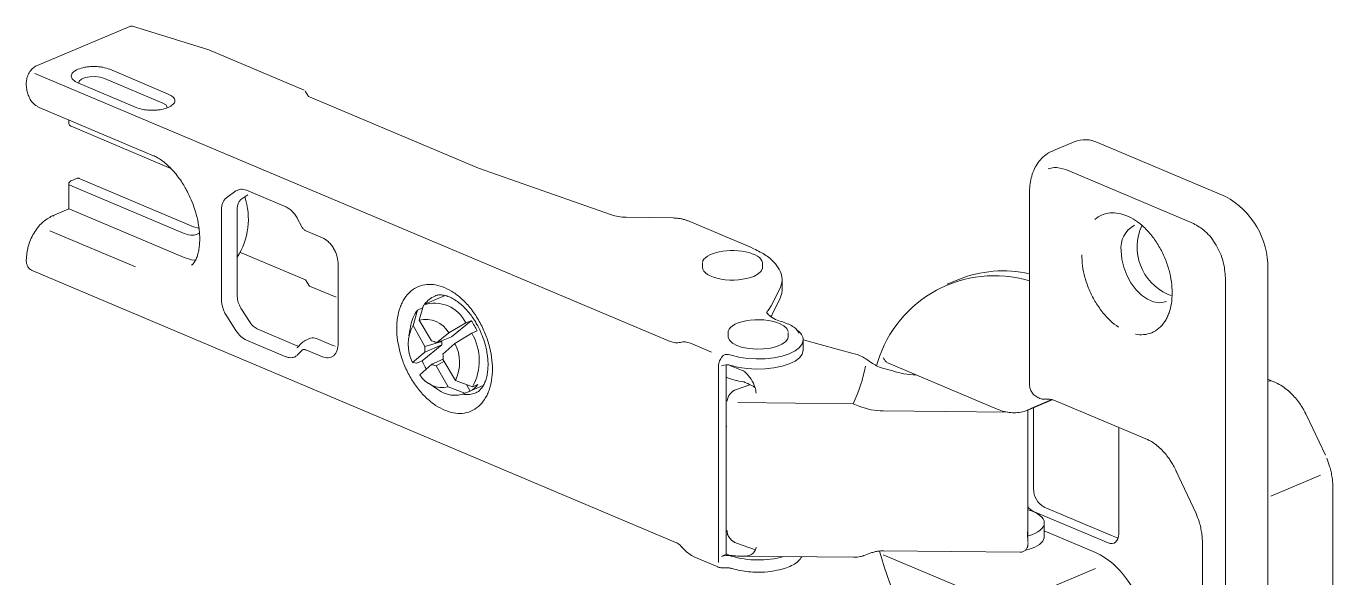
# Model space of a CAD drawing. Header units: metres. Extents: x -8.4 to 7.9, y -3.9 to 2.
# Drawn here: x 0.9587 to 1.3256, y 0.4013 to 0.5562 of the extents above; entities that cross this region are included whole.
import ezdxf

# ---------------------------------------------------------------- set-up
doc = ezdxf.new("R2010")
doc.units = ezdxf.units.M
doc.header["$MEASUREMENT"] = 0
doc.layers.add('PDF3_Geometry_Num_Penna__7', color=7, linetype='Continuous', lineweight=18)

msp = doc.modelspace()

# ---------------------------------------------------------------- linework, layer by layer
at = {"layer": 'PDF3_Geometry_Num_Penna__7', "color": 7, "linetype": 'Continuous', "lineweight": 18, "flags": 128}
for points in [[(0.9878127458167595, 0.5561572608223047), (0.9615855016109486, 0.5450757251834746)], [(1.009927565279516, 0.5495880145037395), (0.9885344380853492, 0.5561943432356105)], [(1.036712386013102, 0.5382702832524486), (1.009962413812502, 0.5495766961767867)], [(0.9985633693175776, 0.5371730012394547), (0.9821458382219633, 0.5441114335121746)], [(0.9611065576704235, 0.5429809411450954), (1.139481901191575, 0.4676842818386509)], [(0.9896074452655371, 0.5333894036794475), (0.9731914034234693, 0.5403278359521677)], [(0.9734466614813241, 0.5403354311452542), (0.9735896298217793, 0.5407688039272591), (0.9742091592970853, 0.5413302525142556), (0.9752471690189325, 0.5417680930568998), (0.9765755831823294, 0.5420302016810679), (0.9780365409113568, 0.5420838148087384), (0.9794513317804455, 0.5419229754257264), (0.9806531593923976, 0.5415685330816808)], [(0.9806530104670429, 0.5415686820070356), (0.997070541562657, 0.5346287604807691)], [(1.037999398927909, 0.5364667972077473), (1.037019470094372, 0.53801264238892)], [(1.08565998017364, 0.516323451589727), (1.03780430671333, 0.536547514749963)], [(0.9970711372640758, 0.534629207256833), (0.9979110762642504, 0.5341228610510542), (0.9982893466650383, 0.533522691871851), (0.998307217707595, 0.5333663202494783)], [(0.9706426949041446, 0.5299048482315594), (0.9706426949041446, 0.529072355499117)], [(0.9712869459883214, 0.5280992772318933), (0.9993266117601122, 0.5162492867631159)], [(1.123019245713504, 0.503235742498529), (1.085647917219914, 0.5163277704250115)], [(1.250593321184903, 0.5159270122956727), (1.286445611061156, 0.500802153278342)], [(0.9727791780418232, 0.5134569363635988), (0.9712869459883214, 0.5128284713670141)], [(1.007119279867053, 0.4995160339156628), (1.0056895964625, 0.4998957935699972), (0.9736006502980225, 0.5134569363635988)], [(1.031547952564865, 0.5054885363381822), (1.020558750645912, 0.5101350074029785)], [(1.017589030149018, 0.5099446807997474), (1.014997728978266, 0.5080980064022003)], [(0.9709509703882516, 0.5048441363286509), (1.003039916552729, 0.4912815042815031)], [(1.013487774807562, 0.5044392082893823), (1.013487774807562, 0.4797175994189911)], [(1.036102983461912, 0.4998892408543931), (1.034898177342867, 0.5021395029630173)], [(1.162514994391047, 0.4939352051758494), (1.144332697842938, 0.5016182642217741)], [(0.9653430372338935, 0.4987781087834173), (0.9893974605154933, 0.4886124640756286)], [(1.041846140838284, 0.496818400041698), (1.037220519323137, 0.498773789948133)], [(1.03713846145273, 0.4849669203193738), (1.018875745213115, 0.4926872107039588)], [(1.003039767627374, 0.4912816532068578), (1.005114297817522, 0.4906397849283555), (1.006319103936567, 0.490484902559529)], [(1.046324177326982, 0.4672165072997239), (1.046324177326982, 0.4891859756163508)], [(1.148570666659955, 0.4896382619183952), (1.148570666659955, 0.4884900474341138)], [(1.162983364631393, 0.4859681454786244), (1.164240294624562, 0.486645755842241), (1.165074276610552, 0.4874291032076519), (1.165440632982968, 0.4882749992220121), (1.165455525518432, 0.4884909409862417)], [(1.165455674443787, 0.4884907920608872), (1.165455674443787, 0.4896390065451688)], [(0.960353144301295, 0.4876043883500645), (1.141295960936456, 0.4111356865025957)], [(1.038230680003667, 0.4832456410704342), (1.037139057154149, 0.4849672181700835)], [(1.295410470634475, 0.4855428146657705), (1.295410470634475, 0.2942437288688806)], [(1.045705988179867, 0.4800875299999192), (1.038229935376894, 0.4832462367718526)], [(1.076333231988544, 0.480547858271114), (1.070833418641655, 0.4782246227387157)], [(1.014997431127556, 0.4747850427479297), (1.017588732298309, 0.470746187130068)], [(1.067304632363439, 0.4721206192280489), (1.068522841764401, 0.4764647718229242)], [(1.083631170067367, 0.4735044336233725), (1.078071786578622, 0.4689473177713603)], [(1.155789823226173, 0.4690715215171308), (1.15580769426873, 0.468854090499355), (1.156174050641146, 0.4680081944849948), (1.157009521880682, 0.4672248471195835), (1.158261984113212, 0.4665487260095138), (1.159864420929149, 0.4660155732398994), (1.161721520101521, 0.465664109402947), (1.163724566121441, 0.4655092270341203), (1.165755907958743, 0.4655613509082448), (1.16769789458326, 0.4658160132646805), (1.169440321232559, 0.4662627893286035), (1.170880429411937, 0.4668704047755383), (1.171933331669248, 0.4676060960274644), (1.17253796860909, 0.468428163985082), (1.172677958442452, 0.4690715215171308), (1.172677958442452, 0.4702197360014122)], [(1.155790121076882, 0.4702189913746391), (1.155790121076882, 0.4690707768903575)], [(1.170202670122966, 0.4727416379569014), (1.171459600116135, 0.4720640275932855), (1.172293582102125, 0.4712806802278742), (1.172659938474541, 0.4704332949599674)], [(1.020558899571267, 0.4680476597039747), (1.03154810149022, 0.4634026778927245)], [(1.034843521737714, 0.4659854903182619), (1.03471246742563, 0.4658976243590238)], [(1.036085559195419, 0.4672573128468953), (1.034880753076374, 0.4660242109104684)], [(1.04483194527348, 0.4665439603981651), (1.045414243410125, 0.4663712069867816), (1.045467856537797, 0.4663622714655031)], [(1.145263481309444, 0.467155447904321), (1.151074548647533, 0.4646996688062925)], [(1.034898773044286, 0.463919597798683), (1.036103579163331, 0.4651526997351099)], [(1.037219923621719, 0.465325155295784), (1.041845545136866, 0.4633697653893489)], [(1.153038427299182, 0.4605148663408827), (1.153038427299182, 0.4055971525635005)], [(1.081516430031466, 0.4529479690715781), (1.087023689646087, 0.4552756723646152)], [(1.081897530013992, 0.4531283176760481), (1.077146811200947, 0.4549466962562136)], [(1.23995037071549, 0.4484227232454594), (1.24677710897223, 0.4513118751254925)], [(1.240796862431269, 0.4488394163877445), (1.246701752742781, 0.4513383838386189)], [(1.190854446901731, 0.4501854037429889), (1.192771116215959, 0.4494407769697846)], [(1.199286749406853, 0.4481871233344175), (1.234354202664149, 0.4478341702439186)], [(1.239895119408919, 0.4483987462633618), (1.239895119408919, 0.411301440422311)], [(1.240075468013389, 0.4484764852984846), (1.240796266729851, 0.4488398631638084)], [(1.323470688105206, 0.4357546858036392), (1.318197241297371, 0.4469300444158935)], [(1.155438061538511, 0.4438015694909516), (1.155278711409045, 0.4438700751540867)], [(1.281512756539385, 0.4314388290261455), (1.287176387776379, 0.4193907678356961)], [(1.308154906783225, 0.4242172896542533), (1.322131551316275, 0.4301370725012297)], [(1.24456646100794, 0.4128892825534922), (1.24456646100794, 0.416713685660671)], [(1.158137333591378, 0.4110271199190625), (1.163215688184633, 0.4092876717768568)], [(1.244566907784004, 0.4128886868520738), (1.244534144205983, 0.4125357337615749), (1.244103749931071, 0.4115826114918733), (1.243196794521308, 0.4106890593640278), (1.241854977075993, 0.40990422274507), (1.240142335497622, 0.4092578867059284), (1.239269632919427, 0.4090925795622768)], [(1.239854313861747, 0.4126770639231292), (1.239845378340469, 0.4142348231326731)], [(1.23063955754334, 0.3945202336106641), (1.199333958744274, 0.4077269340602201)], [(1.199403060108828, 0.4088775313501756), (1.237800484295894, 0.4084888361745627)], [(1.152686516686166, 0.4044249610971216), (1.152909904718127, 0.404335605884337)], [(1.258944161521037, 0.4038906169246701), (1.23928899321553, 0.3955671788537893)]]:
    msp.add_lwpolyline(points, dxfattribs=at)
for points in [[(0.9801837466745694, 0.5446745202780718, 0.02693130884478365), (0.9789521339916892, 0.5448398274217234, 0.0219102212049327), (0.9776669081811381, 0.5448949298029406, 0.02196144962491014), (0.9763846608776799, 0.5448398274217234, 0.02430735941317821), (0.9751530481947995, 0.5446745202780718)], [(0.9587903216296932, 0.5388697078048783, 0.03083595921026401), (0.9590598765215931, 0.5375115085705533, 0.04546215917831146), (0.959531969895805, 0.5362456430561056, 0.04758189089584122), (0.9602095802594216, 0.5351167888679278)], [(0.9618120170753571, 0.533683978030927), (0.9623272988024149, 0.5334188908996667), (0.9623645301410751, 0.533402509110656), (0.9944549655590987, 0.5198413663170547, -0.01207193165493152), (0.9946004656305828, 0.5197777751906227)], [(0.9915702814397042, 0.5328249765853585, 0.02593691071553119), (0.9928004048690381, 0.5326611586952543, 0.02270478249055058), (0.9940856306795892, 0.5326045670604898, 0.02186098993526797), (0.9953693672365939, 0.532659669441707, 0.02506142134195178), (0.9965994906659276, 0.5328249765853583)], [(1.295806165301756, 0.2836551361539119), (1.296012575843288, 0.2837365983229003), (1.301975398117756, 0.2862635637404476, 0.3012251122904238), (1.307344901779334, 0.2967699496596543), (1.307344901779334, 0.4880705247100903, 0.2791763992235008), (1.295392748517273, 0.508415664183649), (1.25954045864102, 0.5235405232009804, 0.2079455171252032), (1.252955128384153, 0.5237863989614924), (1.246992157184331, 0.5212621142003289)], [(1.005481845592774, 0.4893855355915717, 0.03787131448542964), (1.005797567344614, 0.4897474242033473, 0.0350662884223929), (1.00616839147767, 0.4903341901006322, 0.03187935411404624), (1.00655410814619, 0.4911666828330752, 0.02759992028930797), (1.00690706123669, 0.4922508594148607, 0.02521859049751329), (1.007187040903414, 0.4935614025357009, 0.02267977647500617), (1.00736277282189, 0.4950744841388528, 0.02009964480902608), (1.007411918188922, 0.4967394696037379, 0.01871811579233789), (1.007321073722591, 0.4985116813239645, 0.0168675740073896), (1.00709768569063, 0.5003241028899443, 0.01606634110508237), (1.006759625135595, 0.5020858898353466, 0.01507100444134982), (1.006315827578764, 0.5038238487240061, 0.01061474015259012), (1.005992659559194, 0.5048827079955032, 0.01485031747196584), (1.005039537289492, 0.5074308208134088, 0.0138170798890075), (1.003900854027908, 0.509842964782528, 0.01430912205849815), (1.003144313226332, 0.511201164016853, 0.01405962546819897), (1.00225373960558, 0.5126219119001272, 0.01816791327412482), (1.001093611092926, 0.5142317949837956, 0.01969790188287892), (0.9997756217043546, 0.5157984897146177, 0.02233542209905866), (0.9984055084416582, 0.5171745599914999, 0.02428946951464531), (0.9970443307002402, 0.5183063926867708, 0.02515932368183349), (0.9957576156361428, 0.5191761167578737)], [(1.243801729311859, 0.5190572743248703, 0.04429927879646662), (1.242553734839968, 0.5174890903405016, 0.04485631033524633), (1.24157380600643, 0.5156558192248726, 0.03870539662920626), (1.240884281614443, 0.5136140526127451, 0.03861080927202728), (1.240494097185283, 0.5114501672098124)], [(1.003039767627374, 0.4979782307036409), (0.9709509703882538, 0.5115399691986713, -0.2870895776737526), (0.9706426949041446, 0.5118542016969532), (0.9706630976777305, 0.5049124930664313), (0.9660627934728726, 0.5029675279348209, -0.2036397290424814), (0.9664745720784548, 0.5029520396979379)], [(1.020878791233036, 0.5088683972617578), (1.018970759589376, 0.5075085598485316, 0.2385650175275619), (1.017965811296259, 0.5050703539423504), (1.017965811296259, 0.4803493407733779, 0.1402353167872435), (1.018970759589376, 0.4770603243161331), (1.021563847864384, 0.4730216176236264, 0.148685334551271), (1.023543214752916, 0.471222599339564), (1.034532416671869, 0.4665776175283143, 0.07319649997887083), (1.035236684673966, 0.4663889291039867)], [(1.240389551586326, 0.5094916498709299), (1.240389551586326, 0.4557027902817257, 0.0153063465162267), (1.240401167763988, 0.45541059873592)], [(1.280248082427775, 0.4844653397249437, 0.03535959399576774), (1.279577918331888, 0.4876851058922795, 0.03276587471870414), (1.278399918776681, 0.4910954965135566, 0.03361703086117779), (1.276751315100805, 0.4943912146117599, 0.03491984594891603), (1.274721462517049, 0.4973592969297527, 0.01756604853158021), (1.273614947132068, 0.4986534582615834, 0.01951893440341488), (1.272445883098137, 0.4998284793097001, 0.03979507472175622), (1.270153921890214, 0.5016513256505057, 0.04695493812992908), (1.267772605469506, 0.5029410192216959, 0.05562111004034319), (1.265392778302345, 0.5036603286846157, 0.06542619089195469), (1.263097838587327, 0.503770533447041, 0.158595797392042), (1.258760377980055, 0.5019544205278097)], [(1.036336796268699, 0.4995169274677915, 0.04083626332473787), (1.036606351160601, 0.4992012057159541, 0.04489318635298842), (1.036905691123426, 0.4989495218666091)], [(1.143530139106779, 0.5018939250532146, 0.02932750226258271), (1.14255914579452, 0.5021232700993616, 0.02513916426636659), (1.141513689804941, 0.5022736847075491, 0.01464026674772812), (1.140420577701876, 0.5023529129962179), (1.127108140250525, 0.5025792795352719)], [(1.278889138566676, 0.4789430386495037), (1.278464701305949, 0.4787851777735841), (1.276893538814488, 0.4785513649667978), (1.275212171560592, 0.4788030488161412), (1.273496551475128, 0.4795268260396959), (1.271815184221233, 0.4806929115665342), (1.270247000236864, 0.4822506707760783), (1.268857526678064, 0.4841271302445538), (1.267707822940237, 0.4862493165481867), (1.266850012897505, 0.4885159604458214), (1.266318349381437, 0.4908317497104875), (1.266136660448775, 0.4930954151010296, -0.3070366602458028), (1.269840136167985, 0.5003241028899448)], [(1.271919878745546, 0.5001313934810394, 0.4142966960870589), (1.279133822924351, 0.481000442423867, 0.02106230324782867), (1.280183746674569, 0.4805745159095944)], [(1.046009944828689, 0.4914310253375624, 0.03673691025006002), (1.045591464582147, 0.4926477454849783, 0.03214654859319443), (1.045012144952595, 0.4938004277298995, 0.03317954418799141), (1.044306238771598, 0.4948369481982007, 0.04340155454151132), (1.043494595588805, 0.495718586297675)], [(1.294779771757572, 0.4900330630335488, 0.03804495998443998), (1.293938343503848, 0.4924679925819269, 0.03242906744554239), (1.292784172005384, 0.4947674000575841, 0.03337053787124027), (1.291367891882748, 0.4968434195012779, 0.04411717536134633), (1.289744605517161, 0.4986037171931328)], [(0.9587378999048596, 0.4899842155172263, 0.06793023636957453), (0.9589255458517064, 0.4891904433769896, 0.05926790876071803), (0.9593097732666803, 0.4884487951108782)], [(1.255295937108399, 0.4888963158015744, 0.03461106014861087), (1.255966101204283, 0.4856750603806914, 0.03140520885298922), (1.257144100759493, 0.4822661590129611, 0.03334621515124565), (1.258792704435367, 0.478970440914757, 0.03421782647672107), (1.260822557019123, 0.4760008693432181, 0.01897725192051127), (1.261932050911197, 0.4747067080113876, 0.02098520018161481), (1.263098136438038, 0.4735331762168189, 0.04007358926007156), (1.265393076153052, 0.4717103298760126)], [(1.167005987385599, 0.4752605614052974, -0.0001140123299023388), (1.166604633554841, 0.475721634303266), (1.166750133626326, 0.4761585812937825), (1.166979776523182, 0.4763368449432877), (1.16791353849678, 0.4776609402713998), (1.170362467028496, 0.4826902984229784), (1.170839028163346, 0.484115514066892), (1.170926894122585, 0.4850388512656654)], [(1.167771016932389, 0.4745850359966466, 0.02044088644900326), (1.168235961889578, 0.475454164366331), (1.170362467028496, 0.4798202089883388), (1.170839028163346, 0.4812439353787057), (1.170926894122585, 0.4821687618310257), (1.170926894122585, 0.4850385534149559, 0.1240217717636183), (1.17025821928025, 0.4875869640835733)], [(1.240389551586326, 0.484699301457084, 0.414190621061593), (1.19772839449589, 0.4617499043069198, 0.006122632027289478), (1.197475221393002, 0.4608578414326205)], [(1.240389551586326, 0.4866887952697321, 0.1526770766764049), (1.220278820620972, 0.4850287243415496), (1.217297335021061, 0.4837673265877414)], [(1.07365778799242, 0.4835661284336217, 0.07186183780445034), (1.071230304711773, 0.4836837794637876, 0.07566972269951214), (1.068823670980776, 0.4831044598342338, 0.07953115881880432), (1.066676167366854, 0.4817745564172911, 0.07087998013227394), (1.064930762210462, 0.4797595963689998, 0.02964417025613897), (1.064247194832661, 0.478548833235769, 0.02633660845798269), (1.063684256992118, 0.4772025480298152, 0.04573542828381176), (1.06297835081112, 0.474390837334195, 0.03957523418674468), (1.062740070243695, 0.4712634048867359, 0.03472942434929938), (1.062976861557573, 0.4679393909711507, 0.03154977398177328), (1.063684256992118, 0.4645260218427809, 0.03225432050179456), (1.064930762210463, 0.4609175604998319, 0.03326489178270165), (1.066676167366854, 0.4574252609335026, 0.03428771768378627), (1.068823670980776, 0.4542814466970329, 0.01880804620953282), (1.0699957135218, 0.4529113334343364, 0.01980652027704292), (1.071230304711773, 0.4516678067230846, 0.0435939488963132), (1.07365778799242, 0.4497362448733921)], [(1.086484579862287, 0.4699446708713906, 0.006601786839023658), (1.086042271559004, 0.4709305567191135, 0.01803119221757412), (1.085254456432953, 0.4724600201112754, 0.01346247786202674), (1.084529189955852, 0.4736678047374132, 0.01784500833650737), (1.083593938728707, 0.4750185577040067, 0.02218865300869366), (1.082432320962507, 0.4764452626014652, 0.02534863396824687), (1.081124756348761, 0.4777706982577707, 0.02865861193098974), (1.079759110846704, 0.4788876384175778, 0.03346650712917053), (1.078393465344646, 0.4797528947280403, 0.03829044724732739), (1.077084411477352, 0.4803441283859633, 0.04445416155267719), (1.075876626851214, 0.4806717641661722, 0.04688838318353473), (1.074785004001697, 0.4807521838576814)], [(1.078691464979283, 0.4476086972569919, 0.07229515259966925), (1.081118948259929, 0.447488067719733, 0.07566353850244305), (1.083525581990926, 0.4480688766028322, 0.07932737650433953), (1.085673085604847, 0.4493972907662307, 0.0708799801320854), (1.087418490761241, 0.4514122508145202, 0.03000595511607993), (1.088102058139042, 0.4526245032012981, 0.02763334760560316), (1.088663506726039, 0.4539707884072515, 0.04613911501299458), (1.089370902160583, 0.4567810098493257, 0.03954892650958041), (1.089607693474461, 0.4599099315503312, 0.03506382274775969), (1.089370902160584, 0.4632339454659165, 0.03233271305412195), (1.088663506726038, 0.4666443360871932, 0.03279893183067555), (1.08741849076124, 0.4702557759372352, 0.03300899159849268), (1.085673085604848, 0.4737480755035648, 0.03413516065812319), (1.083525581990927, 0.4768904004864885, 0.01840522565848082), (1.082353539449903, 0.4782605137491851, 0.01979022090734295), (1.081118948259929, 0.4795055297139816, 0.04359394889605599), (1.078691464979283, 0.4814370915636754)], [(1.013586065541625, 0.4784709452752918, 0.03885799392685744), (1.013883916250906, 0.4771961442395656, 0.0363787111084659), (1.014357498878665, 0.4759496390212217)], [(1.069985735523039, 0.4770813227911375), (1.068523288540465, 0.4764647718229242, 0.126017130008886), (1.066689421723417, 0.4722078894858683), (1.06615329044671, 0.4692353394072357)], [(1.082138938013865, 0.4728717987168576, 0.3794846225830498), (1.070210314957837, 0.4779147090757079), (1.069048399340929, 0.4736186593703817), (1.072516870850516, 0.4678433341174073, -0.1408473786478599), (1.073864049608598, 0.4672762263669348), (1.078071190877203, 0.4689471688460056)], [(1.073742526519211, 0.480579430446298, 0.01854654793686162), (1.073449143570568, 0.4804424191200285, 0.1422011306236939), (1.07057458637529, 0.4781056313803573)], [(1.270151390159184, 0.4697013268419072, 0.06492795029558562), (1.272446329874201, 0.4695896328259259, 0.07602764666419834), (1.274720420039567, 0.4701376781310072, 0.07898791042924702), (1.276751761876867, 0.4713946081241769, 0.07070878998480515), (1.278400365552745, 0.4732993634100311, 0.03211864011727716), (1.279046701591887, 0.4744431101336732, 0.02800040765022147), (1.279578365107955, 0.4757149326623069, 0.04994894885082549), (1.280247039950292, 0.4783687824820082)], [(1.073863751757888, 0.4672762263669348), (1.077330882939283, 0.4701172753574192), (1.082138938013865, 0.4728717987168576), (1.083630872216658, 0.4735042846980178, -0.04095214415929562), (1.085318196484739, 0.4706270468463551), (1.083825964431238, 0.4699956033426778)], [(1.075394406552888, 0.4667490306115061), (1.070646517321581, 0.4646377158587618), (1.067178045811995, 0.4617941351372488, -0.246392035897471), (1.067304334512729, 0.4721206192280487), (1.070665579766975, 0.4662544495087435), (1.075404384551649, 0.4676915791810281)], [(1.153892960984112, 0.4608743721469857, -0.1619981336227004), (1.156651058552062, 0.4609577703455847), (1.158814943954994, 0.4604067465334134), (1.161194771122156, 0.4600508149358216), (1.16369373857303, 0.4598989110740879), (1.166215044827101, 0.4599599704694903), (1.168658909896758, 0.4602310146149371), (1.170927043047939, 0.4607031079891486), (1.172928599814313, 0.4613539117889296), (1.174583160504374, 0.4621595979575368), (1.175825197962079, 0.4630888921704963), (1.176607056073944, 0.4641045630891474), (1.176895971261947, 0.4651649116141907), (1.176898502992976, 0.4652451823803421), (1.176898502992976, 0.468113484710726, 0.2280138710487623), (1.175305001698316, 0.4707141681788154)], [(1.044831349572061, 0.4665439603981654), (1.040204238803368, 0.4684993503046002, 0.2058741827617805), (1.038560847514905, 0.4685632392817416), (1.037068615461404, 0.4679317957780638)], [(1.075312199757126, 0.4678506314597846), (1.07540378885023, 0.4676914302556734, 0.06410087932190749), (1.075393661926114, 0.466749775238279), (1.069834278437369, 0.4621926593862669)], [(1.086201621688472, 0.4541395208340568, 0.0441595147521489), (1.086830086685054, 0.4549273359601105, 0.03970324821603124), (1.087378131990131, 0.4559191788220192, 0.03389184555634133), (1.087824908054055, 0.4571150494197855, 0.02968227342389849), (1.088149565327173, 0.4584940982037602, 0.02728960350902244), (1.088331254259833, 0.4600205830888293, 0.02432174976956092), (1.088364017837855, 0.4616498264686011, 0.02179830107192459), (1.088247856061235, 0.4633237474547649, 0.01868534946158206), (1.088002129226078, 0.4649574585951757, 0.01642276364404983), (1.087635772853661, 0.4665747879465758, 0.01167176470354396), (1.08735430393339, 0.467560673794299)], [(1.202015061903875, 0.459381246541356), (1.199524881048924, 0.4600609418599362, -0.07814164270201848), (1.196314050402866, 0.461530835110243), (1.19442925111453, 0.4627749575229132, 0.07842964746502767), (1.191217973692409, 0.4642445529225099), (1.176898502992976, 0.4681139314867897), (1.176895524485883, 0.4680335117952836), (1.176608098551426, 0.4669731632702403), (1.175824751186015, 0.4659589816051359), (1.17458271372831, 0.4650296873921764), (1.172928153038249, 0.4642225119700227), (1.170926596271876, 0.4635702189166957), (1.168658463120694, 0.46309961479603), (1.166214598051037, 0.4628285706505837), (1.163693291796966, 0.4627660220016345), (1.161194324346091, 0.4629179258633682), (1.15881449717893, 0.463276835968053), (1.156650611775997, 0.4638293490337706, 0.08627162195416999), (1.155134998441817, 0.4639991239380599)], [(1.036902712616332, 0.4654142126578487, 0.08670297484826918), (1.036606351160599, 0.4654142126578558, 0.08798151004851837), (1.036335307015152, 0.4653263466986213)], [(1.043493255260612, 0.4630741485603864, 0.08816653783128066), (1.044304898443405, 0.4632722192820595, 0.07686317327888346), (1.045012293877948, 0.4637130383317991, 0.06983473978605738), (1.04558863500041, 0.4643757561599489, 0.06718728607370143), (1.046010093754043, 0.4652350554562263)], [(1.075771783401548, 0.4627421939448919), (1.072595503437766, 0.4613169783009783), (1.069233066780684, 0.4582912618707393, 0.3294410851242102), (1.077146215499529, 0.4549469941069231), (1.073783629917092, 0.4608122702741004), (1.075998149940602, 0.4620468614640736)], [(1.153893258834821, 0.4631285063148312, 0.02420185507662929), (1.153529880969497, 0.4625164231072565, 0.0367607188743547), (1.153264793838231, 0.461862640800385, 0.04138107154624232), (1.153096508187492, 0.4611820519296741)], [(1.154745409714072, 0.4639258526635905, 0.07578746600978206), (1.154405859905488, 0.4637501207451107, 0.06689781340121288), (1.154122901731677, 0.4634820551067482)], [(1.071047424376274, 0.4599251219365046, -0.03070025513625408), (1.06983368273595, 0.4621932550876857), (1.068340110354257, 0.4615606201811711), (1.067178492588058, 0.4617944329879573)], [(1.171330630759016, 0.407248883671822, -0.138556899242379), (1.156651058552062, 0.4073963197729171, 0.1611838998094385), (1.153893109909466, 0.4073097941418706), (1.155278115707627, 0.4078965600391558), (1.155278115707627, 0.4611343958161886)], [(1.158518433573904, 0.4505112524189434), (1.190854595827085, 0.4501851058922799, 0.071663178155766), (1.194315472143585, 0.460778464218597)], [(1.16334391291498, 0.4547203297171596, 0.0736902832971219), (1.162226972755173, 0.4570793073346719, 0.0601095093431893), (1.160649853249525, 0.4589512990425082, 0.01255271212621491), (1.16021201270688, 0.459338504964574)], [(1.200805043397417, 0.4615518335852471), (1.231310913042062, 0.4486831936907261, 0.008387966539110756), (1.231867000316291, 0.4484618906137297)], [(1.071808730789198, 0.4558558855462964), (1.074313655254258, 0.4541700505317612, 0.2677300147531604), (1.081897381088638, 0.4531280198253389), (1.083388868515367, 0.4537567826726325), (1.082365751328983, 0.4555468654354162)], [(1.084009291542801, 0.4549396967645454), (1.085501523596302, 0.455571140268223, -0.1138013111338541), (1.08338961314214, 0.4537564848219238)], [(1.155497035978947, 0.4508862464619292, -0.30387651278892), (1.15813450400964, 0.4542132388846074), (1.161875508918219, 0.4555401637944576)], [(1.309623012929276, 0.4560870176966989, 0.01275459573908895), (1.30896789029421, 0.4563830813017253), (1.307344603928624, 0.4570681379330734)], [(1.317301604214561, 0.4486347929504677, 0.01705787032164542), (1.316713349063731, 0.4495923829808099, 0.02093334847582457), (1.315641086510315, 0.4510905720484972, 0.02385581260512637), (1.314418409348714, 0.4525113199317723, 0.0281760286311427), (1.312990215197707, 0.4538665406590032, 0.02729539367656458), (1.311384799874678, 0.4550802822993276)], [(1.240596259978568, 0.4544038633385474, 0.06373367646019829), (1.241078778127604, 0.4533926601805349, 0.07530811532770117), (1.241893399817487, 0.4524737907423981, 0.0713427610612098), (1.243001404456017, 0.4517991588858745)], [(1.233731545756395, 0.4479153345621976, 0.03918154091781233), (1.235622897760335, 0.4476681184734936, 0.0426531745401688), (1.237512760510728, 0.4477530059256396)], [(1.241558913470966, 0.4491040567429412), (1.241558913470966, 0.4262504185958111, 0.2773217472130271), (1.244546058234354, 0.4211646177348241), (1.263446770693251, 0.4131896649938032), (1.265287488076612, 0.4124152531496703)], [(1.247725316705228, 0.45098960065805), (1.273551951707055, 0.4400972002196135, 0.01670032664358301), (1.273697451778539, 0.4400336090931807)], [(1.265465453875408, 0.4435069951394721), (1.265465453875408, 0.4136441851761672), (1.265410351494191, 0.4129233864597053), (1.265239087336354, 0.4122770504205635), (1.264962086176722, 0.4117319836225779), (1.264592751297213, 0.4113105248689439), (1.264138528965558, 0.4110245881880334), (1.263621757984954, 0.4108875768617639), (1.26306328790505, 0.4109069371578671), (1.262478160186666, 0.4110793927185412), (1.241564572634443, 0.4199032199810153, -0.1216526507936841), (1.239895119408919, 0.4212569514547011)], [(1.281183929356339, 0.4321063124656468, 0.01781373009254619), (1.280463130639876, 0.4334123878258473, 0.01297029201888461), (1.279761692219519, 0.4345159247037378, 0.01939047495384431), (1.278738575033134, 0.4359009305018968, 0.02268400969288086), (1.277557596970833, 0.4372308339188409, 0.02771489899906452), (1.276273860413828, 0.4384073442205045, 0.02812491882576656), (1.274967785053627, 0.4393500417153799)], [(1.325379017599575, 0.4294462077810506, 0.01560783279372122), (1.325085634650933, 0.4310516231040797, 0.02047526658300073), (1.32468055768631, 0.4325989575387987)], [(1.325582449634014, 0.3909941279888307), (1.325582449634014, 0.4266572826646897, 0.004101330827412286), (1.325574109814155, 0.4272257307433547)], [(1.28884539422584, 0.4130282299093724, 0.01667212381287225), (1.288622006193879, 0.414594924640195, 0.01758322772174005), (1.288277988624657, 0.4161497053426457, 0.01123448705528576), (1.28801141223985, 0.4170968705981621)], [(1.157803442946272, 0.411167854379197, -0.01659367977071279), (1.157529420293733, 0.411308439913979), (1.157538355815012, 0.4113024828997935, -0.02408016956684319), (1.157357858285187, 0.4114074752748154)], [(1.239866376815473, 0.4100504674433274, 0.03358170862024457), (1.239927436210876, 0.4103289578565059, 0.009619986093845978), (1.239961689042441, 0.4106074482696846, 0.007552544902761223), (1.239991474113369, 0.411006568220122)], [(1.288941600004937, 0.3823930930568997), (1.280680710583006, 0.3858794356090436, -0.1369064165290455), (1.274752885766879, 0.3909671724996411), (1.267638721575683, 0.4009913381205208, 0.137077312796389), (1.258973201965192, 0.4084280746298694), (1.244566163157231, 0.4145057183527647)], [(1.288939217199263, 0.4114332393611682, -0.009669770750040704), (1.288941600004937, 0.4111921292120047), (1.288941600004937, 0.3755319530432384)], [(1.142662648915995, 0.4100427233248858, 0.002563412063626926), (1.14250776654717, 0.4102229230040022, 0.05323678023327628), (1.141895683339595, 0.4107769253232658)], [(1.157884309413843, 0.4074426355582106, 0.01121122497070288), (1.160083341200471, 0.4073635561948963), (1.190970459752996, 0.40705081295015)], [(1.160348428331731, 0.4073668325526982, -0.0106361581491196), (1.160138443581688, 0.4073638540456055), (1.160074405679192, 0.4073638540456055), (1.160059513143728, 0.4073638540456055)], [(1.160501821447011, 0.407374278820434, 0.03340049793794806), (1.161170496289348, 0.4074502307513024, 0.06118445704630401), (1.162125107812598, 0.4077451029534862)], [(1.193786340358546, 0.4075035460282586, 0.01919305180792201), (1.193981283647771, 0.4075729452435213), (1.195897952961999, 0.4082788514245188, -0.01682592878307334), (1.196954131577113, 0.4086015726680268, -0.03648806908198931), (1.197980227270588, 0.4087907078684221)], [(1.239005588265648, 0.4088516183384678, 0.08991609418452849), (1.239571504613284, 0.4094160454325568, 0.05224925199650203), (1.239766596827863, 0.4097719770301493)], [(1.146214667549536, 0.407189313529966, 0.01905548426842893), (1.147075605024715, 0.4067803645061223), (1.152910500419546, 0.404335605884337), (1.153062404281279, 0.4042730572353881)], [(1.154025057773678, 0.4040822838560929, 0.01510267358421749), (1.154553742782654, 0.4040688805741754, 0.004240595758643805), (1.155083321343757, 0.404099261346522, -0.01371467324176427), (1.155568817999886, 0.4041081968678004, -0.02449543382487196), (1.156045379134737, 0.4040739440362331, -0.02092143393183964), (1.156496622959299, 0.4040069276266445, -0.01695282155221558), (1.156901253147858, 0.403901488475559, 0.01781858704155095), (1.159187257341596, 0.4033311043672834, 0.02597030268699465), (1.161540277944922, 0.4029990008264344, 0.02013231634660849), (1.163835217659939, 0.4028753927820825, 0.01829367011779794), (1.165976764259675, 0.4029260274026607, 0.03539451210088776), (1.169589693363263, 0.4033981207768729, 0.0360947680522425), (1.172203333337213, 0.4041278550146126, 0.03870683134373588), (1.174000862367727, 0.4049365196903143)]]:
    msp.add_lwpolyline(points, format="xyb", dxfattribs=at)
msp.add_lwpolyline([(1.123087602451285, 0.5032029789205081), (1.123044414098439, 0.5032253177237043)], close=True, dxfattribs=at)
msp.add_lwpolyline([(1.075732467107922, 0.4624884251405841), (1.079201087542864, 0.4567132488129639), (1.084009887244219, 0.4549395478391909, 0.262933909836779), (1.083825964431238, 0.4699951565666138), (1.07907613917032, 0.4671453209802054), (1.075713404662528, 0.4641221362809949, -0.09571026819265838)], format="xyb", close=True, dxfattribs=at)
at = {"layer": 'PDF3_Geometry_Num_Penna__7', "color": 7, "linetype": 'Continuous', "lineweight": 18}
for centre, radius, start, end in [((0.9730050560314539, 0.5424259716684496), 0.001712083472137341, 205.9549849061236, 227.8373271362128), ((0.9987391169906518, 0.5350679514719392), 0.001723635511362587, 26.02920937301368, 47.76310267083036), ((0.9719380647263659, 0.529232281903876), 0.001340375748713508, 205.7127125619371, 223.4952484593539), ((1.247595732236498, 0.5116924763076862), 0.004829775715653612, 93.56905708122048, 113.5136763722321), ((1.018185930918547, 0.5048269115786337), 0.004664106807759697, 157.2887103586164, 170.4023626446034), ((1.000840702612285, 0.5020915760516309), 0.02022865128735296, 327.8412822124929, 17.8926065772447), ((1.027857053307649, 0.4986648570003511), 0.007828675818695644, 35.87869613006242, 45.07314616626757), ((0.973584217047348, 0.4903730320165549), 0.01486481656664299, 149.0641069217712, 164.5666543959035), ((1.070986144438355, 0.4666557372874052), 0.007227582753267147, 28.61582965080147, 105.5576125440352), ((1.171081510685958, 0.4673194738139983), 0.005397075010005204, 43.40317439295102, 58.5660506246471), ((1.074769063675596, 0.4653965480625675), 0.004192204083732825, 168.1914512855115, 190.4368920671176), ((1.068950663549497, 0.4618071921174449), 0.01144637280683507, 333.5749429731782, 27.79910836503185), ((1.032936681496896, 0.465933220136673), 0.002837486687889319, 260.8951219915695, 279.1048780082587), ((1.202218664948767, 0.4642167306403095), 0.003036778295760168, 216.3462941707804, 232.6743146436653), ((1.074182267038867, 0.4634009983381124), 0.002619343093402599, 232.714515728183, 261.2527458653184), ((1.1761161856912, 0.5012241401585922), 0.04490128222031965, 243.3462839665752, 243.8851000481307), ((1.200933178151632, 0.4620144236592281), 0.0004751328854896193, 248.4400209609752, 254.6900814047383), ((1.162549270305296, 0.4753866201420218), 0.01918338170763921, 247.7261385283535, 262.5355275282515), ((1.148562740522893, 0.4278083412124865), 0.03078649378156285, 66.6235261082206, 67.70916553603521), ((1.150328533139101, 0.4338050109496385), 0.02466917269854538, 58.25036931082161, 59.67941339123642), ((1.307887940459866, 0.4536600592038327), 0.002929623289682241, 68.24340604794027, 100.6881236565143), ((1.082413000010582, 0.4592477667729282), 0.006508124912794868, 259.6953319151253, 292.8683957564397), ((1.160089033246454, 0.415335010192917), 0.004816342915502541, 210.0658552394792, 224.1647550157534), ((1.152147022949078, 0.4180910248910024), 0.01241507473218638, 226.0051260240639, 233.6730547669509), ((1.292901224353183, 0.4343247551342151), 0.09799263605300185, 195.0998020847854, 237.5972320755066)]:
    msp.add_arc(centre, radius, start, end, dxfattribs=at)
for centre, major_axis, ratio, start_param, end_param in [((1.157013142903561, 0.4896396429115446), (-0.008442819172162169, 1.100302453975134e-06), 0.4225360829462559, 3.08136247744747, 6.223730759707923), ((1.157007047828521, 0.488487640380223), (-0.008436350827746145, 5.237850997298024e-06), 0.4226579842328484, 0.0005850705867391781, 2.35833461768212), ((1.164214436468333, 0.4702350466191063), (0.0084230050878889, 1.343973671431061e-05), 0.4217220392759564, 0.7793037649008605, 3.202955851830951), ((1.234091136176151, 0.4167156136200529), (-0.01047388963454042, 1.282948111751407e-07), 0.4247075484966816, 2.169440486230239, 4.125071568934825)]:
    msp.add_ellipse(centre, major_axis=major_axis, ratio=ratio, start_param=start_param, end_param=end_param, dxfattribs=at)
for points in [[(0.9878327018142811, 0.5561672388210657), (0.9878413855800693, 0.5561672388210657), (0.9878003727945878, 0.5561538355391484), (0.9878103630110845, 0.5561538355391484)], [(0.9882228862434405, 0.5562402122448395), (0.9880873641707172, 0.5562327659771078), (0.9879518420979941, 0.556225319709376), (0.9878327018142806, 0.5561672388210661)], [(0.9883762793587209, 0.556228893917887), (0.9884265182184894, 0.556228893917887), (0.9881707410986057, 0.5562408079462591), (0.9882228862434405, 0.5562408079462591)], [(0.9885311617275471, 0.5561842163114947), (0.9885848575277846, 0.5561842163114947), (0.9883219267046998, 0.5562288939178863), (0.9883762793587211, 0.5562288939178863)], [(0.9595222897477534, 0.5431398444984976), (0.9592601811235854, 0.542694557688121), (0.9590427501058095, 0.5422105502855381), (0.9589146743008184, 0.5417265428829554)], [(0.9604396699323415, 0.5443074192788822), (0.9600986308702136, 0.5439961652876826), (0.959787376879014, 0.5435866205624202), (0.9595222897477537, 0.5431398444984976)], [(0.961529803528313, 0.5450445997843545), (0.9611574901417107, 0.5448331257807646), (0.9607821982480155, 0.5446186732700817), (0.9604396699323415, 0.5443074192788822)], [(0.9718558408430494, 0.5432820682121795), (0.9716845766852128, 0.5431152718149816), (0.971553522373129, 0.5429410291500518), (0.9714656564138907, 0.5427638079780299)], [(0.9731902120206323, 0.5441115824375293), (0.9726257849265433, 0.5438747911236503), (0.9721730518484352, 0.5435888544427399), (0.9718558408430494, 0.5432820682121806)], [(0.9751530481947995, 0.5446745202780718), (0.974423313957059, 0.5445419767124415), (0.9737531498611746, 0.5443498630049548), (0.9731902120206316, 0.5441115824375298)], [(0.9821450935951902, 0.5441115824375293), (0.9815210963592448, 0.5443245456946657), (0.9808985883768461, 0.5445360196982558), (0.9801837466745699, 0.5446745202780712)], [(0.9587024556704552, 0.5402755631526885), (0.9586756491066198, 0.5397885772430129), (0.9587247944736513, 0.5393239301365336), (0.9587903216296939, 0.5388697078048788)], [(0.9589146743008184, 0.541726542882955), (0.9587865984958271, 0.5412470032410115), (0.9587434101429814, 0.5407659743455213), (0.958703200297229, 0.5402849454500314)], [(0.9714656564138905, 0.5427638079780288), (0.9713792797081985, 0.5425836082989135), (0.9713346021018064, 0.5424019193662515), (0.9713346021018064, 0.542220230433589)], [(0.9713346021018064, 0.5422202304335897), (0.9713346021018064, 0.5420355629938349), (0.9713792797081985, 0.5418553633147194), (0.9714656564138898, 0.5416766528891503)], [(0.9718558408430494, 0.5411569034014536), (0.9721849658768059, 0.540853095677986), (0.972686844321946, 0.5405894978002717), (0.9731902120206318, 0.5403273891761038)], [(0.99989774049516, 0.536344082715523), (0.9995701047149502, 0.5366478904389911), (0.9990667370162641, 0.5369099990631587), (0.9985633693175783, 0.5371735969408724)], [(1.000417489982857, 0.5352822449369337), (1.000417489982857, 0.5354624446160487), (1.000372812376464, 0.5356441335487103), (1.000287924924319, 0.5358243332278259)], [(0.9602095802594212, 0.5351167888679276), (0.9604731781371355, 0.5347563895096965), (0.9607695395928705, 0.5344213074617548), (0.9611105786549982, 0.5341666451053186)], [(0.9611105786549986, 0.5341666451053186), (0.9613146063908565, 0.5340162304971312), (0.9615350159157251, 0.5338881546921401), (0.9617569146941397, 0.5337630573942422)], [(0.9896074452655371, 0.5333894036794475), (0.9902314425014825, 0.5331749511687647), (0.9908554397374277, 0.5329634771651746), (0.9915702814397044, 0.5328249765853588)], [(0.9965994906659276, 0.5328249765853585), (0.997317310875297, 0.5329634771651746), (0.9979413081112422, 0.5331749511687647), (0.9985638160936406, 0.5333894036794475)], [(0.9985633693175776, 0.5333894036794475), (0.9990667370162639, 0.5336515123036156), (0.9995701047149502, 0.5339165994348762), (0.9998977404951602, 0.5342174286512509)], [(0.99989774049516, 0.5342174286512513), (1.000076450920729, 0.534384225048449), (1.000201548218628, 0.5345584677133788), (1.000287924924319, 0.534737178138947)], [(1.00028792492432, 0.5347371781389478), (1.000372812376465, 0.5349173778180631), (1.000417489982858, 0.5350990667507247), (1.000417489982858, 0.535282244936933)], [(0.9706425459787901, 0.5290379537421948), (0.9706246749362332, 0.528908388683657), (0.970672331049718, 0.5287728666109341), (0.9707304119380279, 0.5286507478201286)], [(0.9706485029929758, 0.5290707173202158), (0.9706593449224469, 0.5290707173202158), (0.9706305392328477, 0.5290379537421948), (0.970642545978791, 0.5290379537421948)], [(0.9709657139983611, 0.5283097087580009), (0.9710878691070234, 0.5283097087580009), (0.9711518706916621, 0.5281444016143495), (0.9712665432147355, 0.528107170275689)], [(0.9712665432147355, 0.528107170275689), (0.9712741369476291, 0.528107170275689), (0.9712818703085279, 0.5280997240079577), (0.9712918605250239, 0.5280997240079577)], [(1.246829381771708, 0.5211496755575751), (1.246358777651043, 0.5209277767791602), (1.245886684276832, 0.5207043887471989), (1.245444375973549, 0.520428876841114)], [(0.9946004656305828, 0.519777775190623), (0.994928101410793, 0.5196511886391779), (0.9953376461360556, 0.5194292898607633), (0.9957576156361428, 0.5191761167578739)], [(1.245444375973548, 0.5204288768411132), (1.244842717540799, 0.5200535849474177), (1.244296161489266, 0.519577023812567), (1.243801729311858, 0.5190572743248696)], [(1.247295071355671, 0.5165128846408302), (1.248339038091704, 0.5165694762755939), (1.249464913772789, 0.5162492867631159), (1.250593767960966, 0.5159276079970909)], [(0.9707003290163906, 0.5122040273550048), (0.9706660761848237, 0.5120908440854777), (0.9706571406635446, 0.5119717038017653), (0.9706482051422661, 0.5118540527715991)], [(0.9708805286955066, 0.5125227276139364), (0.9710044950767297, 0.5125227276139364), (0.9707390496085974, 0.5123186998780782), (0.9707003290163895, 0.5122040273550057)], [(0.9711292340377565, 0.5127416478852584), (0.971238041311217, 0.5127416478852584), (0.9707693521528032, 0.5125227276139361), (0.9708805286955061, 0.5125227276139361)], [(0.9712856056601297, 0.5128235568303108), (0.9713435527433522, 0.5128235568303108), (0.971068923865764, 0.5127416478852576), (0.971129234037757, 0.5127416478852576)], [(0.972800474367537, 0.5134667654370053), (0.9728084942433243, 0.5134667654370053), (0.9727681453478442, 0.5134548514086341), (0.9727781355643409, 0.5134548514086341)], [(0.9731906587966962, 0.5135412281143252), (0.9730536474704264, 0.513532292593047), (0.9729196146512497, 0.5135248463253146), (0.972800474367537, 0.513466765437004)], [(0.9733447965387493, 0.5135299097873727), (0.9733962135431503, 0.5135299097873727), (0.9731392582786355, 0.5135418238157441), (0.97319140342347, 0.5135418238157441)], [(0.9735964803880927, 0.5134554471100523), (0.9736850377705047, 0.5134554471100523), (0.9732573861088666, 0.5135299097873725), (0.97334479653875, 0.5135299097873725)], [(1.018971355290795, 0.5104322624108419), (1.018476923113387, 0.5104009880863674), (1.018031636303011, 0.5101716430402203), (1.017589327999728, 0.5099452765011654)], [(1.020558899571267, 0.51013441170156), (1.020012343519735, 0.5102967403381187), (1.019465787468203, 0.5104650259888632), (1.018971355290794, 0.510432262410843)], [(1.240494097185284, 0.5114501672098124), (1.240433037789881, 0.5108068096777638), (1.240418145254418, 0.5101470703567041), (1.2404047419725, 0.5094888202891912)], [(1.014357052102601, 0.5074735623901909), (1.014167916902207, 0.5072323033156727), (1.01401303453338, 0.506944877381216), (1.013883469474842, 0.5066276663758313)], [(1.014997431127556, 0.5080975596261363), (1.014774043095595, 0.5079054459186494), (1.014549165810088, 0.5077133322111627), (1.0143570521026, 0.5074735623901909)], [(0.9660076910916559, 0.502939678893503), (0.9650456333006755, 0.5023916335884246), (0.9640865540167879, 0.5018435882833459), (0.9632034266637671, 0.5010393913682849)], [(0.9709509703882516, 0.5048441363286509), (0.9708050235407034, 0.5049066849776), (0.9706187429148293, 0.5049126419917855), (0.970663544453794, 0.5049126419917855)], [(1.013587108019107, 0.5056045491894472), (1.013526048623704, 0.5052352143099379), (1.013506688327601, 0.5048346051059533), (1.013487328031497, 0.5044384636626087)], [(1.032489160806195, 0.5049641701644914), (1.032180885322089, 0.5051756441680815), (1.03186516357025, 0.5053320157904548), (1.031547952564865, 0.505488387412828)], [(1.033385691441134, 0.5042076293629156), (1.033096776253131, 0.5044950552973726), (1.032795947036756, 0.5047556746679942), (1.032489160806195, 0.5049641701644909)], [(1.034898773044286, 0.5021390561869534), (1.034675385012324, 0.5025203050948339), (1.034451996980363, 0.5029015540027151), (1.034200313131019, 0.5032530178396679)], [(1.124961232338022, 0.502747714111371), (1.124289578988591, 0.5028534511131659), (1.123684942048749, 0.5030306722851887), (1.12307881585536, 0.5032093827107578)], [(1.127113203712583, 0.5025645359251625), (1.126374533953564, 0.5026002780102763), (1.125635864194545, 0.5026404878560293), (1.124961232338022, 0.5027477141113712)], [(0.9632034266637676, 0.5010393913682849), (0.9623202993107468, 0.5002366837067707), (0.9615175916492326, 0.4991763351817269), (0.9608340242714312, 0.4980147174155278)], [(1.036336796268698, 0.4995169274677911), (1.036253398070099, 0.4996345784979572), (1.036178935392778, 0.4997626543029483), (1.036102983461911, 0.499889240854394)], [(1.140426385790708, 0.5023390629382363), (1.140427875044254, 0.5023390629382363), (1.140420428776521, 0.5023524662201526), (1.140420428776522, 0.5023524662201526)], [(1.14438794914951, 0.5015916065832935), (1.144110947989879, 0.501695854331542), (1.1438324575767, 0.5018030805868838), (1.143530139106779, 0.5018939250532148)], [(1.286445908911865, 0.5008018554276326), (1.287574763100043, 0.5001719011775017), (1.288700638781129, 0.4995419469273705), (1.289744605517162, 0.4986037171931323)], [(1.005511630663704, 0.4975362202510667), (1.004722326284107, 0.4975079244336851), (1.003882387283932, 0.4977432264940178), (1.003039469776665, 0.4979785285543508)], [(1.006729840064666, 0.4978310924532559), (1.006359015931611, 0.4976449357599546), (1.005942024938616, 0.4975526020400773), (1.005511630663704, 0.4975362202510667)], [(1.007335966258055, 0.4982108521075903), (1.007139384789929, 0.4980723515277743), (1.006941314068256, 0.4979353402015045), (1.006729840064666, 0.4978310924532556)], [(1.037219923621719, 0.4987737899481328), (1.037337149730046, 0.4987737899481328), (1.036780514069511, 0.4989495218666096), (1.036905691123426, 0.4989495218666096)], [(1.043494595588804, 0.4957185862976745), (1.042973356847561, 0.4961891904183395), (1.042408929753472, 0.4965049121701781), (1.041845991912929, 0.4968191446684709)], [(0.9592554155122367, 0.4943288148881657), (0.9589203334642947, 0.4930689063879037), (0.9588116179554068, 0.491808997887641), (0.9587029024465191, 0.4905476001338325)], [(1.166025462850643, 0.4920955302699703), (1.164978517607517, 0.4927418663091119), (1.163775200742019, 0.4933256536993045), (1.162570394622974, 0.4939079518359508)], [(1.16864357058523, 0.4899837687411623), (1.167962981714521, 0.4907328632750061), (1.167075386600861, 0.4914447264701891), (1.166025462850643, 0.4920955302699692)], [(1.25507552758353, 0.4920371515309512), (1.255115737429284, 0.4909976525555575), (1.255160415035677, 0.489958153580164), (1.255295937108399, 0.4888963158015749)], [(0.9587185396087562, 0.4905531103719545), (0.9587185396087562, 0.490362485918014), (0.9587200288623027, 0.4901688829569808), (0.9587378999048607, 0.4899842155172258)], [(0.9593097732666808, 0.4884487951108787), (0.9594780589174251, 0.4882075360363602), (0.9596776188926438, 0.4879871265114917), (0.9599218564742552, 0.4878456474245823)], [(1.005253989800175, 0.4892023574053614), (1.005308138043341, 0.4892023574053614), (1.005098663304247, 0.4891487442776905), (1.005136338770008, 0.4891487442776905)], [(1.005481845592776, 0.4893855355915699), (1.005618759759364, 0.4893855355915699), (1.00518730515703, 0.4892023574053621), (1.005253989800176, 0.4892023574053621)], [(1.046324177326982, 0.4891867202431242), (1.046263117931579, 0.4899343255234216), (1.046203547789723, 0.4906819308037185), (1.04600994482869, 0.4914310253375622)], [(1.170199840541228, 0.4878079693098585), (1.169739661195387, 0.4885436605617846), (1.169283949610186, 0.4892793518137106), (1.16864357058523, 0.4899837687411623)], [(1.29477977175757, 0.4900330630335483), (1.295168466933183, 0.4885318954587679), (1.295287607216896, 0.4870381741517196), (1.295411215261248, 0.485542963591125)], [(0.959921856474255, 0.4878456474245829), (0.9600618463076175, 0.4877607599724372), (0.96021821792999, 0.4877026790841272), (0.9603745895523622, 0.4876475767029094)], [(1.280471470459736, 0.4813230147420202), (1.28042828210689, 0.4823640029709602), (1.280383604500498, 0.4834035019463538), (1.280248082427774, 0.4844653397249439)], [(1.076174626485851, 0.4828021413643135), (1.075330219725037, 0.4831014813271417), (1.074485812964223, 0.4834008212899705), (1.073657787992419, 0.4835661284336226)], [(1.073742526519211, 0.480579430446298), (1.074049312749771, 0.4807015492371034), (1.074399287333177, 0.4807447375899487), (1.074785004001698, 0.4807521838576809)], [(1.078691464979283, 0.481437091563675), (1.077863440007479, 0.4819747120939288), (1.077019033246665, 0.4823887245798306), (1.076174626485851, 0.4828027370657322)], [(1.280247039950292, 0.4783687824820082), (1.280387029783654, 0.4793159477375246), (1.280427239629407, 0.480318215374258), (1.280471917235799, 0.4813234615180844)], [(1.013487774807562, 0.4797174504936363), (1.013508624357212, 0.479304927261281), (1.013525006146222, 0.4788924040289257), (1.013586065541624, 0.4784709452752918)], [(1.014357498878665, 0.4759496390212214), (1.014548123332605, 0.4755490298172371), (1.014773000618113, 0.4751662916558097), (1.014997877903621, 0.474785042747929)], [(1.166630695491904, 0.4756924449337567), (1.166746838173959, 0.4756924449337567), (1.166520050461235, 0.4758056282032828), (1.166535383264934, 0.4758056282032828)], [(1.168593680591425, 0.4741069856082492), (1.167930962763274, 0.4744510031774698), (1.16746780491034, 0.4748575693956394), (1.16700315780386, 0.4752656248673552)], [(1.170662253767388, 0.4733147027215596), (1.169789551189192, 0.4735976608953774), (1.16926384468731, 0.4737585002783895), (1.168593680591426, 0.4741069856082492)], [(1.173896167843415, 0.4719244845359867), (1.173029422279405, 0.4724621050662405), (1.17184546571001, 0.4728880315805137), (1.170661509140615, 0.4733139580947876)], [(1.017589030149018, 0.4707463360554229), (1.018031338452301, 0.4701431883691267), (1.018476625262678, 0.4695430191899241), (1.018971057440085, 0.4690917753653618)], [(1.086484579862287, 0.4699449687220998), (1.086792855346394, 0.4691541750889567), (1.087102620084047, 0.4683633814558137), (1.08735430393339, 0.4675606737942994)], [(1.17565646553527, 0.4700524928281506), (1.175513497194815, 0.4703845963689992), (1.175293087669947, 0.4707107428956629), (1.175002683228397, 0.4710279539010485)], [(1.018971057440085, 0.4690917753653618), (1.019465489617493, 0.4686435100478932), (1.020012045669025, 0.468344170085065), (1.020558601720557, 0.4680478086293294)], [(1.036385048083602, 0.4675798851650477), (1.036522350476395, 0.4675798851650477), (1.036192934376115, 0.4673803251898287), (1.03610357916333, 0.4672686311738481)], [(1.037068615461404, 0.4679313490020001), (1.036822888626246, 0.4678390152821228), (1.036577161791088, 0.4677451923086988), (1.036385048083601, 0.467579885165047)], [(1.046010093754044, 0.4652350554562263), (1.046203696715077, 0.4658233106070579), (1.046263266856934, 0.466518792013231), (1.046324326252337, 0.4672157626729501)], [(1.139482496892994, 0.4676841329132961), (1.139987353845226, 0.4675128687554588), (1.140493700051005, 0.4673416045976222), (1.140974728946495, 0.4672969269912304)], [(1.140974728946496, 0.4672969269912297), (1.141455757841985, 0.4672507601312912), (1.14191444793428, 0.467335647583436), (1.142371648773028, 0.4674190457820344)], [(1.142372244474446, 0.4674187479313261), (1.142832423820286, 0.4675036353834714), (1.143288135405487, 0.4675855443285237), (1.143770653554523, 0.4675423559756773)], [(1.143770653554523, 0.4675423559756779), (1.144251682450014, 0.4674976783692857), (1.144758028655793, 0.467326414211449), (1.145262885608026, 0.4671551500536122)], [(1.031547952564865, 0.46340252896737), (1.031863674316704, 0.4632938134584821), (1.032179396068543, 0.4631836086960477), (1.03248767155265, 0.4631314848219232)], [(1.033385691441134, 0.4631314848219232), (1.033674606629138, 0.4631776516818626), (1.033950118535223, 0.4632595606269148), (1.03420031313102, 0.4633980612067305)], [(1.03420031313102, 0.4633980612067305), (1.034450507726816, 0.463533583279454), (1.034675385012324, 0.4637256969869408), (1.034898773044286, 0.4639192999479742)], [(1.036102983461912, 0.465152104033691), (1.036200230692202, 0.465152104033691), (1.036239983154099, 0.4653263466986204), (1.036335307015152, 0.4653263466986204)], [(1.036902712616334, 0.4654142126578593), (1.037008018744491, 0.4654142126578593), (1.037107823282169, 0.4653248574450755), (1.037219923621719, 0.4653248574450755)], [(1.041846140838284, 0.4633690207625756), (1.042409078678827, 0.4632096706331097), (1.042973505772916, 0.463048831250098), (1.043493255260613, 0.4630741485603871)], [(1.15389355668553, 0.4631291020162491), (1.153963551602212, 0.4632512208070547), (1.154036525025986, 0.4633733395978601), (1.154122901731678, 0.4634820551067478)], [(1.154745409714076, 0.4639258526635783), (1.154870507011975, 0.4639660625093309), (1.155004539831151, 0.4639824442983416), (1.155135594143235, 0.4639988260873513)], [(1.199333363042856, 0.4632032668428603), (1.199467395862033, 0.4629307334438675), (1.199604407188303, 0.4626582000448747), (1.199772692839046, 0.4624169409703562)], [(1.153038427299182, 0.4605148663408827), (1.153050341327554, 0.4607337866122052), (1.153062255355925, 0.4609571746441667), (1.153096508187492, 0.4611820519296741)], [(1.160057130338054, 0.4594576452482868), (1.15872722692111, 0.4599312278760448), (1.157398812757714, 0.4604048105038028), (1.156351867514589, 0.4609066889489428)], [(1.160057130338054, 0.4594576452482868), (1.16006134258318, 0.4594576452482868), (1.160061853614206, 0.4594516882341015), (1.160066065859331, 0.4594516882341015)], [(1.160066065859332, 0.4594516882341011), (1.16008011544919, 0.4594516882341011), (1.160084825801236, 0.4594308386844512), (1.160094361676715, 0.4594308386844512)], [(1.160094361676714, 0.4594308386844512), (1.160146485550838, 0.4594308386844512), (1.160163161558367, 0.4593385049645746), (1.16021201270688, 0.4593385049645746)], [(1.200377329778889, 0.4618018792556895), (1.200499448569694, 0.4617065670287195), (1.200624545867592, 0.4616201903230275), (1.200758578686769, 0.461572534209542)], [(1.205144132530235, 0.4586291735004195), (1.204051020427171, 0.4588153301937206), (1.203033860254973, 0.4590982883675381), (1.202015210829229, 0.4593812465413558)], [(1.160057130338054, 0.4563656570352319), (1.160063270687729, 0.4563656570352319), (1.160064832121298, 0.4563611892745925), (1.160069044366424, 0.4563611892745925)], [(1.160069044366425, 0.4563611892745931), (1.160081325065775, 0.4563611892745931), (1.160089976909331, 0.4563477859926752), (1.160103297197994, 0.4563477859926752)], [(1.160103297197992, 0.4563477859926752), (1.160152802279738, 0.4563477859926752), (1.160192979306153, 0.4562941728650038), (1.160240308524262, 0.4562941728650038)], [(1.160777929054516, 0.4560678063259502), (1.161491281503246, 0.4557639986024826), (1.162183784402326, 0.4554467875970978), (1.162782464327984, 0.4550997915207846)], [(1.208588775983079, 0.458267284888642), (1.207416733442056, 0.45835515084788), (1.206244690901031, 0.4584430168071181), (1.205144132530235, 0.45862917350042)], [(1.240401167763988, 0.45541059873592), (1.24041308179236, 0.4550695596737921), (1.240486055216134, 0.4547300098652107), (1.240596259978568, 0.4544038633385463)], [(1.311384799874678, 0.4550802822993263), (1.310817394273496, 0.4554645097143), (1.310236585390396, 0.455818952058346), (1.309623012929275, 0.4560870176966993)], [(1.085480822972007, 0.4535423301619499), (1.085299134039345, 0.4534336146530618), (1.085108509585405, 0.4533546842151022), (1.084919374385011, 0.4532772430306886)], [(1.086201621688469, 0.45413952083406), (1.085966319628136, 0.4538937939989023), (1.085731017567804, 0.4536882770094979), (1.085480822972007, 0.4535423301619508)], [(1.163343912914979, 0.4547203297171594), (1.163489859762527, 0.4542258975397515), (1.163585171989497, 0.4537165728268795), (1.163681973470013, 0.4532012910998222)], [(1.243001404456019, 0.4517991588858778), (1.243422863209652, 0.4516189592067623), (1.243871128527122, 0.4514953511624102), (1.244322372351684, 0.4514908834017706)], [(1.244322372351683, 0.4514908834017712), (1.244548738890738, 0.4514879048946783), (1.244776594683338, 0.4515191792191531), (1.245005939729485, 0.4515474750365358)], [(1.245031852741193, 0.4514746505381153), (1.245223966448679, 0.4514955000877652), (1.245416080156166, 0.4515133711303223), (1.245627554159756, 0.4515103926232293)], [(1.245627554159757, 0.4515103926232293), (1.245938808150956, 0.4515074141161366), (1.246297718255641, 0.4514538009884654), (1.246686413431254, 0.451343596226031)], [(1.246686413431253, 0.4513435962260317), (1.247021495479196, 0.4512482839990613), (1.247375937823241, 0.451112761926338), (1.247730380167287, 0.450975750600068)], [(1.07365778799242, 0.4497362448733921), (1.074485812964223, 0.4491986243431387), (1.075330219725037, 0.4487831226036907), (1.07617462648585, 0.4483676208642422)], [(1.076174626485851, 0.4483682165656606), (1.077019033246665, 0.4480703658563783), (1.077863440007479, 0.4477725151470966), (1.078691464979282, 0.4476086972569919)], [(1.192771265141313, 0.4494407769697846), (1.193824167398625, 0.4490833561186465), (1.194877069655936, 0.4487274245210546), (1.195962735491268, 0.4485174397710114)], [(1.195962735491269, 0.448517439771011), (1.197049890580147, 0.4483089442745136), (1.198169809247046, 0.4482478848791105), (1.199286749406853, 0.4481868254837074)], [(1.231867000316291, 0.4484618906137299), (1.232480572777412, 0.4482027604966545), (1.233106059266904, 0.4480404318600957), (1.233731545756395, 0.4479153345621965)], [(1.237512760510728, 0.4477530059256389), (1.238156118042776, 0.447833425617145), (1.238790540053547, 0.44796001216859), (1.239377305950832, 0.4481997819895618)], [(1.239377305950832, 0.4481997819895618), (1.239615586518258, 0.4482995619771712), (1.239846420817951, 0.4484157237537911), (1.240075765864099, 0.4485303962768652)], [(1.318162392764386, 0.4469117265972724), (1.317888370111846, 0.4474955139874648), (1.317615836712854, 0.4480807906312041), (1.317301604214562, 0.4486347929504693)], [(1.27369745177854, 0.4400336090931822), (1.274089125461245, 0.439887662245634), (1.274528455257435, 0.4396329998891979), (1.274967785053625, 0.4393500417153799)], [(1.324680557686309, 0.4325989575387987), (1.324439298611791, 0.43338230490421), (1.324142937156056, 0.4341477812270642), (1.323846575700321, 0.4349177253105578)], [(1.281183929356338, 0.4321063124656463), (1.28144008096632, 0.4316029447669603), (1.281669426012467, 0.4310831952792631), (1.281903238819254, 0.4305664242986593)], [(1.325574109814155, 0.4272257307433547), (1.32558006682834, 0.4279569542346411), (1.325492200869102, 0.4287030702613925), (1.325379017599575, 0.429446207781051)], [(1.287175941000315, 0.4193903210596321), (1.287472302456051, 0.4186293124974172), (1.287768663911786, 0.4178697931887481), (1.28801141223985, 0.4170968705981617)], [(1.141316363710041, 0.4111194536389398), (1.141349830521114, 0.4111194536389398), (1.141375983521292, 0.4110777545396411), (1.14142061145829, 0.4110777545396411)], [(1.14142061145829, 0.4110777545396405), (1.141532305474271, 0.411025630665516), (1.14171101589984, 0.4109124473959884), (1.141895683339595, 0.4107769253232656)], [(1.155496291352176, 0.4145959671176773), (1.15549033433799, 0.414420235199201), (1.155487355830897, 0.4142430140271784), (1.155508205380547, 0.4140687713622477)], [(1.155508205380547, 0.4140687713622486), (1.155551393733393, 0.4136666729047183), (1.155713722369951, 0.4132794669826514), (1.155920728612902, 0.412922046131512)], [(1.156634081061632, 0.4119793486366365), (1.156848533572315, 0.4117559606046752), (1.157086814139741, 0.4115549113759096), (1.157357858285188, 0.4114074752748142)], [(1.157803442946273, 0.4111678543791981), (1.157923325544231, 0.4111678543791981), (1.158023852471141, 0.4110695636451351), (1.158137035740668, 0.4110263752922894)], [(1.239991474113371, 0.411006568220122), (1.240034765051523, 0.411006568220122), (1.239952654347666, 0.4111420902928458), (1.239997431127557, 0.4111420902928458)], [(1.288845394225839, 0.4130282299093724), (1.288906453621242, 0.4124816738578405), (1.288949641974088, 0.4119366070598551), (1.288939217199263, 0.4114332393611688)], [(1.142674711869721, 0.4100650621280821), (1.142951713029353, 0.409755297390429), (1.143230203442532, 0.4094455326527762), (1.143523586391173, 0.4091595959718652)], [(1.144792430412715, 0.4080888226719972), (1.145249631251463, 0.407749272863416), (1.145720235372128, 0.4074365296186697), (1.146214667549535, 0.4071893135299658)], [(1.155278115707627, 0.407975788327825), (1.155546181345981, 0.4078730298331226), (1.155812757730788, 0.4077717605919673), (1.156098694411699, 0.4076928301540075)], [(1.156098694411698, 0.407692830154007), (1.156642271956138, 0.4075453940529126), (1.15724690889598, 0.4074813561504174), (1.157884309413843, 0.4074426355582108)], [(1.160501821447012, 0.4073742788204304), (1.160554136446188, 0.4073742788204304), (1.160296219426761, 0.4073668325526989), (1.160348428331731, 0.4073668325526989)], [(1.163128864702878, 0.4085478106150007), (1.162875691599988, 0.4081799649890372), (1.162521249255942, 0.4079297703932403), (1.162125107812597, 0.4077451029534862)], [(1.163681377768595, 0.4098628214964799), (1.163529473906861, 0.4093862603616292), (1.163379059298674, 0.4089111884803243), (1.163128864702877, 0.4085478106149998)], [(1.192950869119011, 0.4072637762072866), (1.193236805799921, 0.4073203678420501), (1.193518274720192, 0.4073918520122781), (1.193786340358545, 0.407503546028259)], [(1.197980227270588, 0.4087907078684199), (1.198407643038408, 0.4088383639819051), (1.198843994327506, 0.4088398532354518), (1.199280345616603, 0.4088398532354518)], [(1.237803760653696, 0.4085269610653508), (1.237960132276069, 0.4085210040511651), (1.238117993151989, 0.4085165362905259), (1.238271386267269, 0.4085373858401755)], [(1.238271386267269, 0.4085373858401757), (1.238533494891437, 0.4085761064323823), (1.238783689487234, 0.4086967359696414), (1.239005588265649, 0.4088516183384674)], [(1.239766596827863, 0.4097719770301487), (1.239874565142269, 0.4097719770301487), (1.239781072351535, 0.4100504674433274), (1.239866376815473, 0.4100504674433274)], [(1.153006408347934, 0.4042788653242189), (1.153168736984493, 0.4042297199571872), (1.153329576367505, 0.4041805745901559), (1.153500840525342, 0.4041463217585883)], [(1.153500840525342, 0.4041463217585883), (1.153666147668994, 0.4041120689270212), (1.15384187958747, 0.4040941978844641), (1.154025057773679, 0.4040822838560929)], [(1.174000862367728, 0.4049365196903132), (1.174556353940538, 0.4052418166673271), (1.175062700146318, 0.4055813664759085), (1.175461820096755, 0.4059626153837901)], [(1.175461820096755, 0.405962615383789), (1.175862429300739, 0.4063468427987627), (1.176157301502928, 0.4067712800594889), (1.176447705944478, 0.4071972065737621)], [(1.191058027861525, 0.40705081295015), (1.191692449872294, 0.4070954905565423), (1.192326871883064, 0.4071431466700273), (1.192950869119011, 0.407263776207287)]]:
    msp.add_open_spline(points, degree=3, dxfattribs=at)

doc.saveas('drawing.dxf')
